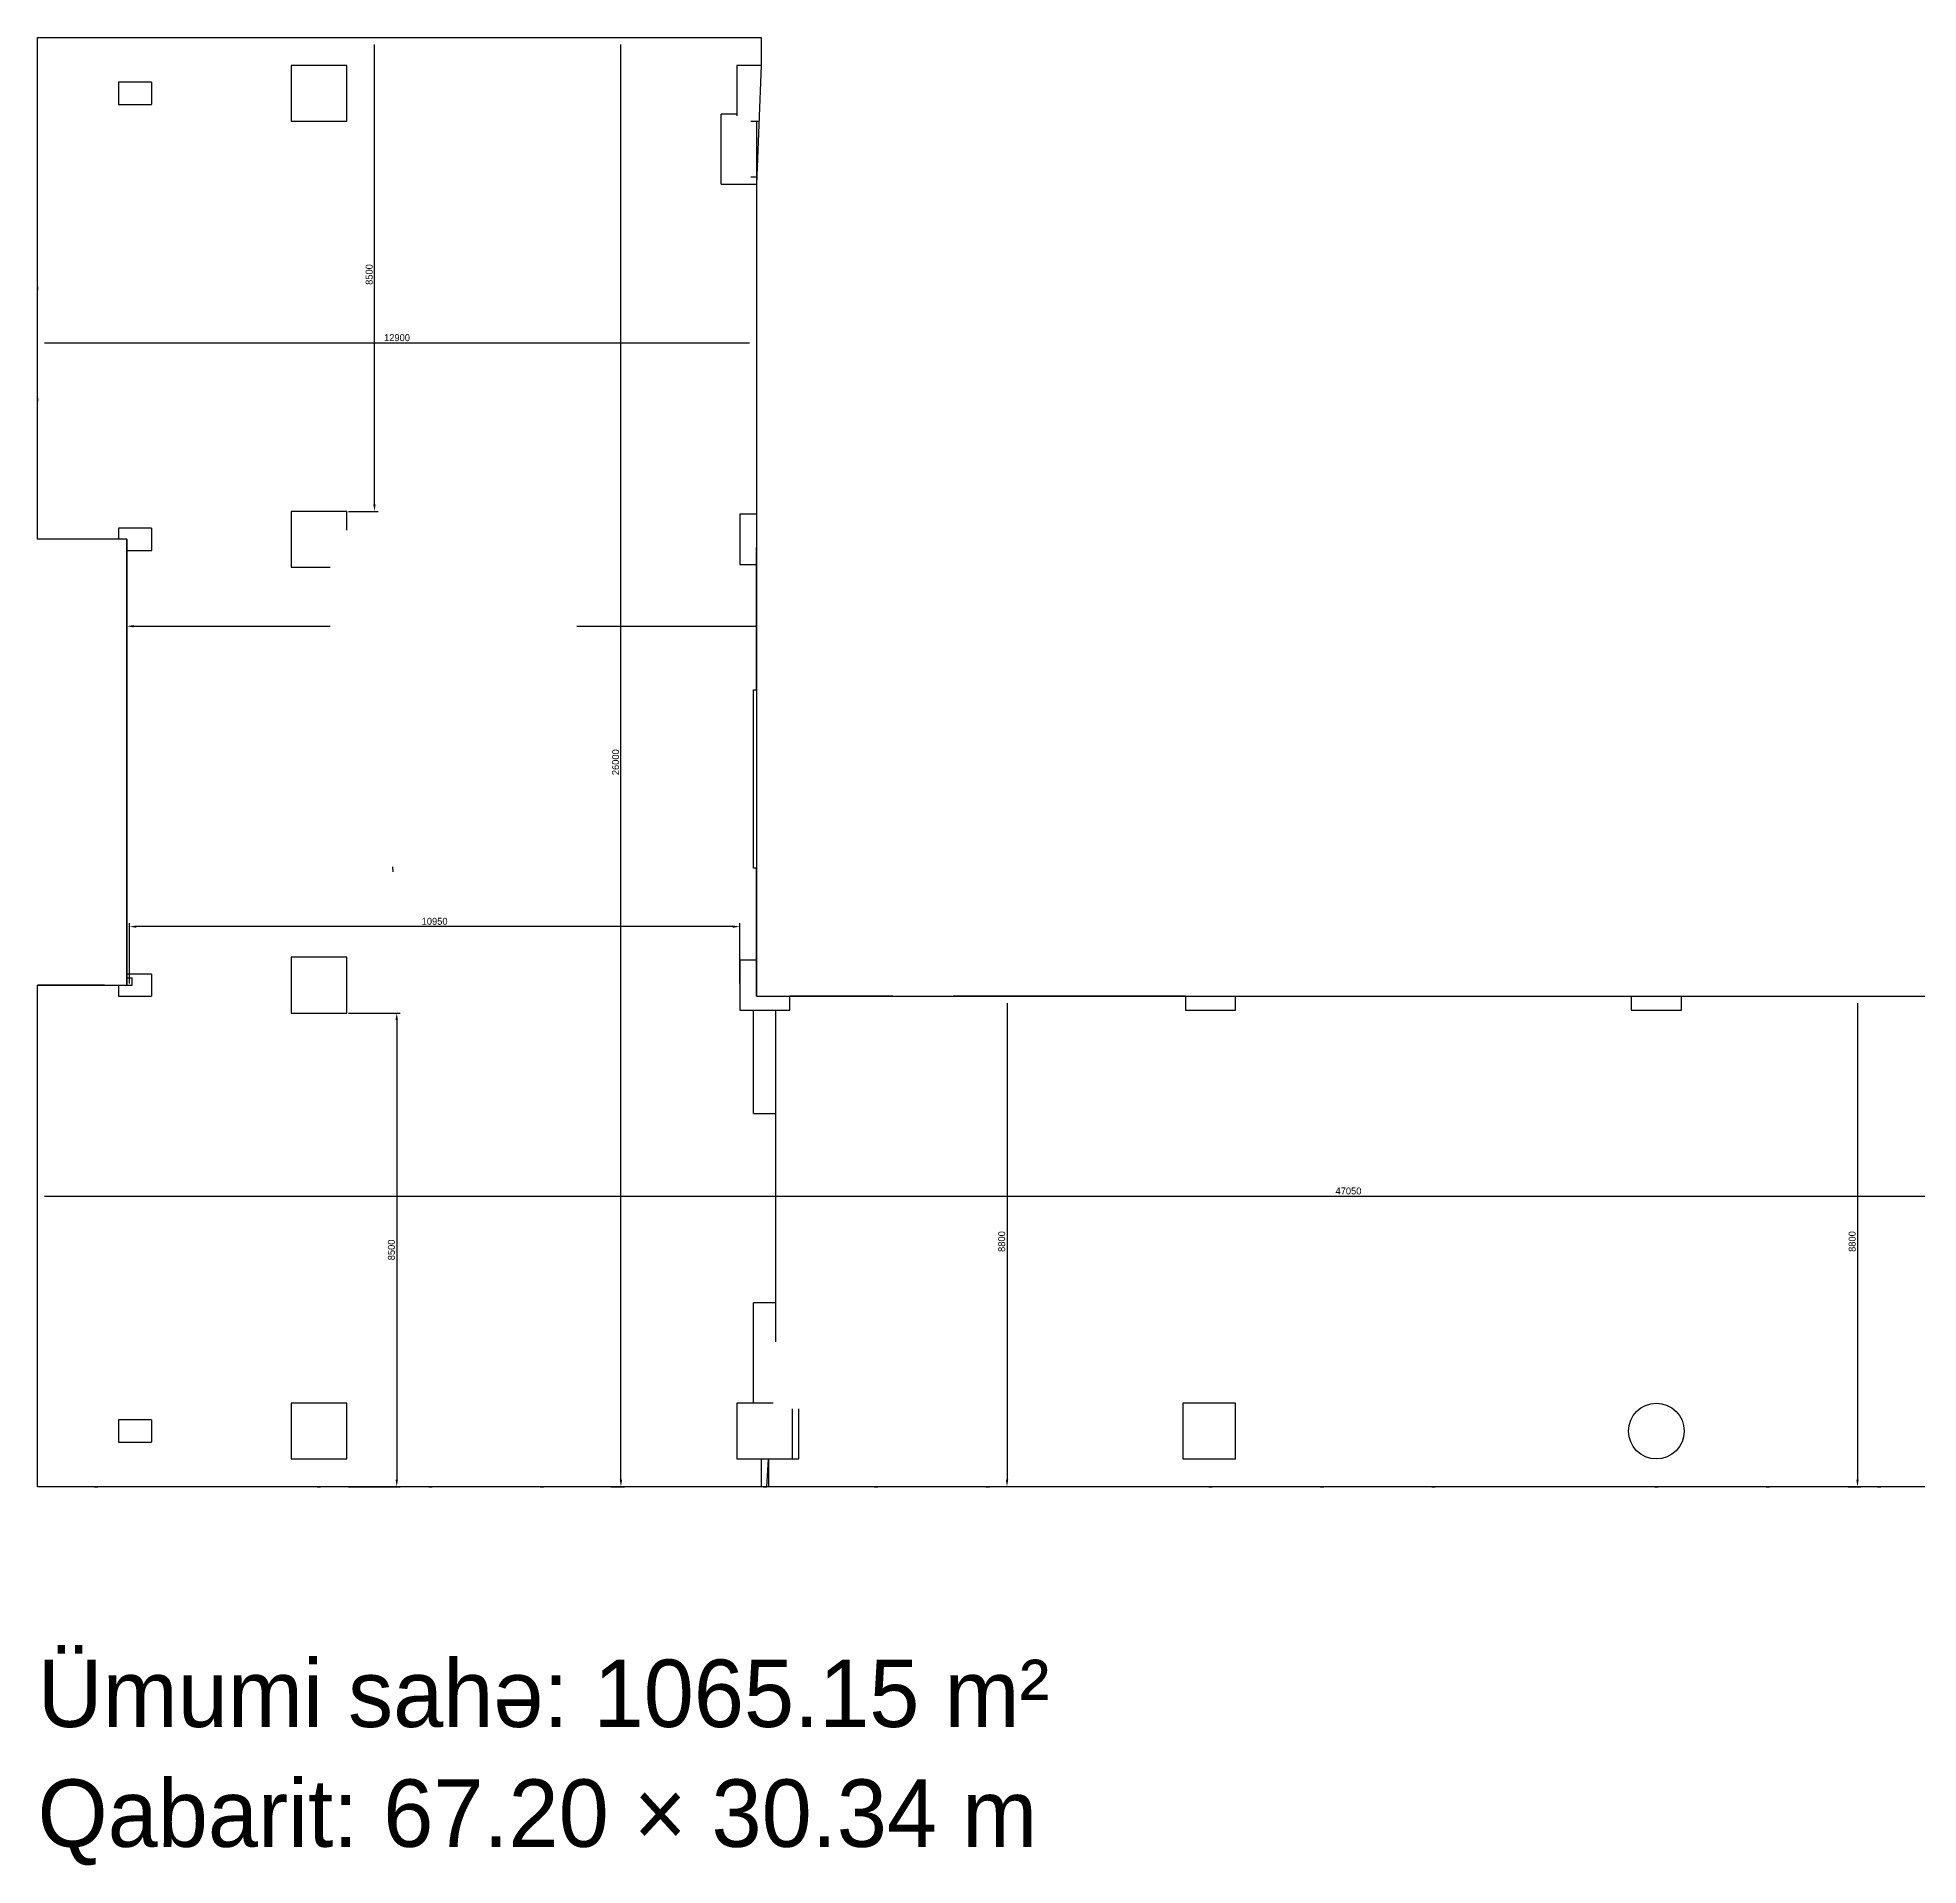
# Model space of a CAD drawing. Header units: millimetres. Extents: x 1186303 to 1253503, y 87528 to 122501.
# Drawn here: x 1186303 to 1220055, y 87528 to 120321 of the extents above; entities that cross this region are included whole.
import ezdxf

# ---------------------------------------------------------------- set-up
doc = ezdxf.new("R2010")
doc.units = ezdxf.units.MM
doc.linetypes.add('DASHEDX2', pattern=[38.1, 25.4, -12.7])
for name, color, linetype in [('Divar-esas', 7, 'Continuous'), ('metal', 7, 'Continuous'), ('OFFICE_BOUNDARY', 3, 'Continuous'), ('plita 2', 7, 'Continuous'), ('Strixleme', 254, 'Continuous'), ('sutun1', 7, 'Continuous')]:
    doc.layers.add(name, color=color, linetype=linetype)

msp = doc.modelspace()

# ---------------------------------------------------------------- linework, layer by layer
at = {"color": 1, "lineweight": 30}
for p, q in [((1186303, 120321), (1199288, 120321)), ((1186303, 111321), (1186303, 120321)), ((1199288, 120321), (1199288, 119821)), ((1199288, 119821), (1199203, 117691)), ((1199203, 117691), (1199203, 105421)), ((1187903, 111321), (1186303, 111321)), ((1187903, 103321), (1187903, 111321)), ((1199203, 108621), (1199203, 111171)), ((1199203, 105421), (1199203, 103771)), ((1199203, 103771), (1199203, 105421)), ((1199203, 103771), (1199203, 103121)), ((1199203, 103121), (1199203, 103771)), ((1186303, 94321), (1186303, 103321)), ((1186303, 103321), (1187903, 103321)), ((1199203, 103121), (1231553, 103121)), ((1205053, 103121), (1202733, 103121)), ((1205411, 103121), (1205053, 103121)), ((1233353, 94321), (1186303, 94321))]:
    msp.add_line(p, q, dxfattribs=at)
at = {"color": 0, "lineweight": -2, "transparency": 16777216}
for p, q in [((1192349, 111946), (1192349, 120196)), ((1196771, 94446), (1196771, 120196)), ((1186428, 114843), (1199078, 114843)), ((1191885, 111821), (1192412, 111821)), ((1187903, 110085), (1187903, 109699)), ((1187953, 103353), (1187953, 104433)), ((1198778, 104371), (1188078, 104371)), ((1198903, 103353), (1198903, 104433)), ((1203700, 102996), (1203700, 94446)), ((1218962, 102996), (1218962, 94446)), ((1191885, 102821), (1192811, 102821)), ((1192748, 102696), (1192748, 94446)), ((1186428, 99533), (1233228, 99533)), ((1191885, 94321), (1192811, 94321)), ((1196589, 94321), (1196834, 94321)), ((1203781, 94321), (1203637, 94321)), ((1218796, 94321), (1219025, 94321))]:
    msp.add_line(p, q, dxfattribs=at)
at = {"color": 0, "lineweight": -2}
for p, q in [((1199203, 114953), (1199203, 114780)), ((1188028, 109761), (1191555, 109761)), ((1195980, 109761), (1199203, 109761))]:
    msp.add_line(p, q, dxfattribs=at)
at = {"color": 0, "transparency": 16777216}
for points in [[(1192328, 111946), (1192370, 111946), (1192349, 111821)], [(1188028, 109782), (1188028, 109740), (1187903, 109761)], [(1188078, 104392), (1188078, 104350), (1187953, 104371)], [(1198778, 104392), (1198778, 104350), (1198903, 104371)], [(1192727, 102696), (1192769, 102696), (1192748, 102821)], [(1192727, 94446), (1192769, 94446), (1192748, 94321)], [(1196751, 94446), (1196792, 94446), (1196771, 94321)], [(1203679, 94446), (1203721, 94446), (1203700, 94321)], [(1218942, 94446), (1218983, 94446), (1218962, 94321)]]:
    msp.add_solid(points, dxfattribs=at)
at = {"layer": 'Divar-esas'}
for p, q in [((1198573, 117691), (1198573, 118951)), ((1198853, 118951), (1198573, 118951)), ((1199103, 117821), (1199203, 117821)), ((1198573, 117691), (1199203, 117691)), ((1187903, 111321), (1187903, 103321)), ((1187903, 103451), (1188003, 103451)), ((1187903, 103321), (1188003, 103321)), ((1188003, 103321), (1188003, 103451)), ((1199288, 94821), (1199288, 94321)), ((1199418, 94821), (1199418, 94321))]:
    msp.add_line(p, q, dxfattribs=at)
at = {"layer": 'metal'}
for p, q in [((1186303, 119791), (1186303, 119851)), ((1186303, 117791), (1186303, 117851)), ((1186303, 115851), (1186303, 115791)), ((1186303, 113851), (1186303, 113791)), ((1186303, 111791), (1186303, 111851)), ((1187323, 94321), (1187383, 94321)), ((1189383, 94321), (1189323, 94321)), ((1191323, 94321), (1191383, 94321)), ((1193323, 94321), (1193383, 94321)), ((1195323, 94321), (1195383, 94321)), ((1197383, 94321), (1197323, 94321)), ((1199323, 94321), (1199383, 94321)), ((1201323, 94321), (1201383, 94321)), ((1203323, 94321), (1203383, 94321)), ((1205383, 94321), (1205323, 94321)), ((1207323, 94321), (1207383, 94321)), ((1209323, 94321), (1209383, 94321)), ((1211323, 94321), (1211383, 94321)), ((1213383, 94321), (1213323, 94321)), ((1215323, 94321), (1215383, 94321)), ((1217323, 94321), (1217383, 94321)), ((1219323, 94321), (1219383, 94321))]:
    msp.add_line(p, q, dxfattribs=at)
msp.add_lwpolyline([(1192671, 105447), (1192680, 105355)], dxfattribs=at)
at = {"layer": 'OFFICE_BOUNDARY'}
msp.add_lwpolyline([(1233353, 94321), (1186303, 94321), (1186303, 103321), (1187903, 103321), (1187903, 111321), (1186303, 111321), (1186303, 120321), (1199288, 120321), (1199288, 120321), (1199288, 119821), (1199203, 117691), (1199203, 105421), (1199203, 103771), (1199203, 103121), (1231553, 103121)], dxfattribs=at)
at = {"layer": 'plita 2'}
for p, q in [((1187503, 111321), (1186303, 111321)), ((1187503, 103321), (1186303, 103321)), ((1233353, 94321), (1186303, 94321))]:
    msp.add_line(p, q, dxfattribs=at)
at = {"layer": 'Strixleme', "linetype": 'DASHEDX2', "ltscale": 0.1}
for p, q in [((1187753, 111521), (1187753, 111321)), ((1188353, 111521), (1187753, 111521)), ((1188353, 111121), (1188353, 111521)), ((1187903, 111121), (1188353, 111121)), ((1187753, 103321), (1187753, 103121)), ((1188353, 103521), (1187903, 103521)), ((1188353, 103121), (1188353, 103521)), ((1187753, 103121), (1188353, 103121))]:
    msp.add_line(p, q, dxfattribs=at)
for points in [[(1187753, 119521), (1187753, 119121), (1188353, 119121), (1188353, 119521)], [(1187753, 95521), (1187753, 95121), (1188353, 95121), (1188353, 95521)]]:
    msp.add_lwpolyline(points, close=True, dxfattribs=at)
at = {"layer": 'sutun1'}
for p, q in [((1199288, 119821), (1198853, 119821)), ((1198853, 119821), (1198853, 118921)), ((1199103, 118821), (1199249, 118821)), ((1199203, 118821), (1199203, 117691)), ((1199203, 117691), (1199203, 111771)), ((1191853, 111821), (1190853, 111821)), ((1190853, 111821), (1190853, 110821)), ((1191853, 111483), (1191853, 111821)), ((1199203, 111771), (1198903, 111771)), ((1198903, 111771), (1198903, 110871)), ((1190853, 110821), (1191555, 110821)), ((1198903, 110871), (1199203, 110871)), ((1199153, 105421), (1199153, 108621)), ((1199153, 108621), (1199203, 108621)), ((1199203, 105421), (1199153, 105421)), ((1199203, 103771), (1198903, 103771)), ((1198903, 103771), (1198903, 102871)), ((1201653, 103121), (1199803, 103121)), ((1199803, 102871), (1199803, 103121)), ((1201653, 103121), (1199803, 103121)), ((1206903, 103121), (1205053, 103121)), ((1206903, 103121), (1205053, 103121)), ((1206903, 103121), (1206903, 102871)), ((1207803, 102871), (1207803, 103121)), ((1214903, 103121), (1214903, 102871)), ((1215803, 102871), (1215803, 103121)), ((1198903, 102871), (1199803, 102871)), ((1199153, 101021), (1199153, 102871)), ((1199553, 101021), (1199553, 102871)), ((1206903, 102871), (1207803, 102871)), ((1214903, 102871), (1215803, 102871)), ((1199153, 101021), (1199553, 101021)), ((1199153, 95821), (1199153, 97621)), ((1199553, 97621), (1199153, 97621)), ((1199553, 96921), (1199553, 97621)), ((1199503, 95821), (1198853, 95821)), ((1198853, 95821), (1198853, 94821)), ((1199853, 94821), (1199853, 95721)), ((1198853, 94821), (1199853, 94821))]:
    msp.add_line(p, q, dxfattribs=at)
at = {"layer": 'sutun1', "color": 183}
for p, q in [((1199803, 103022), (1199803, 103121)), ((1199803, 103121), (1229053, 103121)), ((1199803, 102871), (1199803, 103022)), ((1199553, 97621), (1199553, 102871)), ((1199553, 102871), (1199803, 102871)), ((1199553, 96921), (1199553, 97621)), ((1199963, 94821), (1199963, 95721)), ((1199389, 94321), (1199418, 94821)), ((1199418, 94821), (1199853, 94821)), ((1199853, 94821), (1199963, 94821))]:
    msp.add_line(p, q, dxfattribs=at)
at = {"layer": 'sutun1'}
for points in [[(1190853, 118821), (1191853, 118821), (1191853, 119821), (1190853, 119821)], [(1190853, 102821), (1191853, 102821), (1191853, 103821), (1190853, 103821)], [(1190853, 94821), (1191853, 94821), (1191853, 95821), (1190853, 95821)], [(1206853, 94821), (1207803, 94821), (1207803, 95821), (1206853, 95821)]]:
    msp.add_lwpolyline(points, close=True, dxfattribs=at)
msp.add_circle((1215353, 95321), 500, dxfattribs=at)

# ---------------------------------------------------------------- texts
for s, p in [('Ümumi sahə: 1065.15 m²', (1186303, 90011)), ('Qabarit: 67.20 × 30.34 m', (1186303, 87861))]:
    msp.add_text(s, height=1209.6).set_placement(p)
at = {"color": 0, "transparency": 16777216, "char_height": 125, "attachment_point": 5, "rotation": 90}
for s, insert in [('8500', (1192254, 116071)), ('26000', (1196676, 107321)), ('8800', (1203605, 98721)), ('8800', (1218867, 98721)), ('8500', (1192653, 98571))]:
    msp.add_mtext(s, dxfattribs=dict(at, insert=insert))
at = {"color": 0, "transparency": 16777216, "char_height": 125, "attachment_point": 5}
for s, insert in [('12900', (1192753, 114938)), ('10950', (1193428, 104466)), ('47050', (1209828, 99628))]:
    msp.add_mtext(s, dxfattribs=dict(at, insert=insert))

doc.saveas('drawing.dxf')
